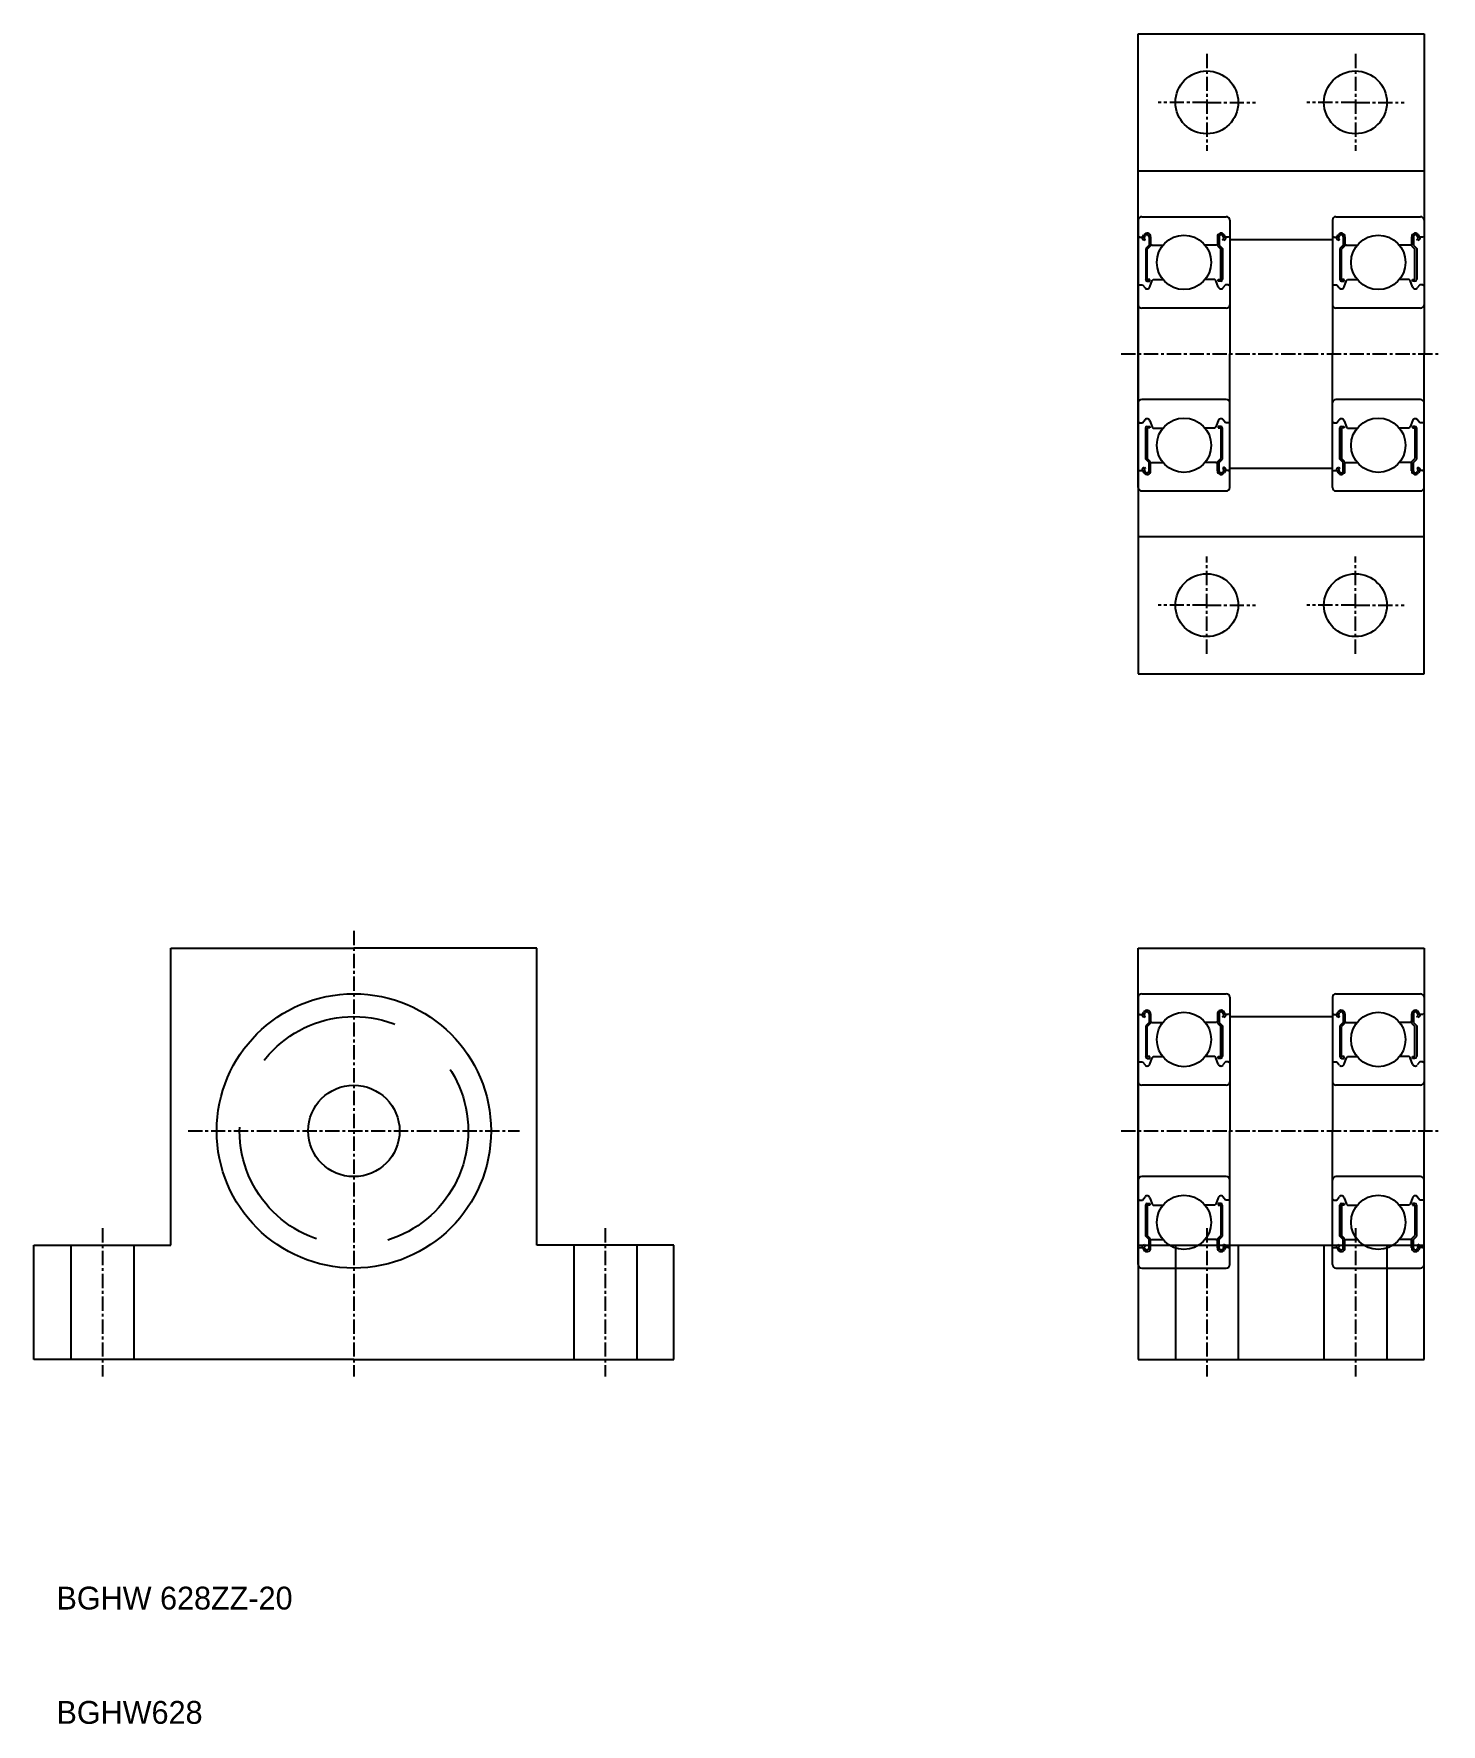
# Model space of a CAD drawing. Extents: x 86 to 209, y 67 to 215.
import ezdxf

# ---------------------------------------------------------------- set-up
doc = ezdxf.new("R2010")
doc.units = 0
doc.linetypes.add('CENTER', pattern=[2, 1.25, -0.25, 0.25, -0.25])
doc.linetypes.add('DASHED', pattern=[19.05, 12.7, -6.35])
doc.layers.get('0').update_dxf_attribs({"linetype": 'CONTINUOUS'})
doc.layers.add('CENTER', color=1, linetype='CENTER')

msp = doc.modelspace()

# ---------------------------------------------------------------- linework, layer by layer
for p, q in [((182.63, 214.54), (207.63, 214.54)), ((182.63, 186.54), (182.63, 214.54)), ((207.63, 214.54), (207.63, 186.54)), ((182.63, 202.54), (207.63, 202.54)), ((182.63, 198.24), (182.63, 186.54)), ((182.93, 198.54), (190.33, 198.54)), ((190.63, 198.24), (190.63, 186.54)), ((199.63, 198.24), (199.63, 186.54)), ((199.93, 198.54), (207.33, 198.54)), ((207.63, 198.24), (207.63, 186.54)), ((182.63, 196.84), (182.73, 196.74)), ((182.73, 196.74), (182.99, 196.74)), ((182.99, 196.74), (183.11, 196.94)), ((183.12, 196.67), (183.24, 196.87)), ((183.57, 196.78), (183.57, 196.04)), ((183.71, 196.78), (183.71, 195.98)), ((189.55, 196.78), (189.55, 195.98)), ((189.7, 196.78), (189.7, 196.04)), ((190.15, 196.67), (190.03, 196.87)), ((190.27, 196.74), (190.16, 196.94)), ((190.53, 196.74), (190.27, 196.74)), ((190.63, 196.84), (190.53, 196.74)), ((199.63, 196.84), (199.73, 196.74)), ((199.73, 196.74), (199.99, 196.74)), ((199.99, 196.74), (200.11, 196.94)), ((200.12, 196.67), (200.24, 196.87)), ((200.57, 196.78), (200.57, 196.04)), ((200.71, 196.78), (200.71, 195.98)), ((206.55, 196.78), (206.55, 195.98)), ((206.7, 196.78), (206.7, 196.04)), ((207.15, 196.67), (207.03, 196.87)), ((207.27, 196.74), (207.16, 196.94)), ((207.53, 196.74), (207.27, 196.74)), ((207.63, 196.84), (207.53, 196.74)), ((183.05, 196.55), (183.17, 196.47)), ((183.24, 196.6), (183.12, 196.67)), ((183.17, 196.47), (183.24, 196.6)), ((183.57, 196.04), (183.28, 195.75)), ((183.28, 195.75), (183.28, 193.04)), ((183.71, 195.98), (183.42, 195.69)), ((183.42, 193.04), (183.42, 195.69)), ((183.71, 196.14), (183.81, 196.04)), ((183.81, 196.04), (184.78, 196.04)), ((189.45, 196.04), (188.48, 196.04)), ((189.55, 196.14), (189.45, 196.04)), ((189.55, 195.98), (189.84, 195.69)), ((189.7, 196.04), (189.99, 195.75)), ((189.84, 193.04), (189.84, 195.69)), ((189.99, 195.75), (189.99, 193.04)), ((190.02, 196.6), (190.15, 196.67)), ((190.1, 196.47), (190.02, 196.6)), ((190.22, 196.55), (190.1, 196.47)), ((200.05, 196.55), (200.17, 196.47)), ((200.24, 196.6), (200.12, 196.67)), ((200.17, 196.47), (200.24, 196.6)), ((200.57, 196.04), (200.28, 195.75)), ((200.28, 195.75), (200.28, 193.04)), ((200.71, 195.98), (200.42, 195.69)), ((200.42, 193.04), (200.42, 195.69)), ((200.71, 196.14), (200.81, 196.04)), ((200.81, 196.04), (201.78, 196.04)), ((206.45, 196.04), (205.48, 196.04)), ((206.55, 196.14), (206.45, 196.04)), ((206.55, 195.98), (206.84, 195.69)), ((206.7, 196.04), (206.99, 195.75)), ((206.84, 193.04), (206.84, 195.69)), ((206.99, 195.75), (206.99, 193.04)), ((207.02, 196.6), (207.15, 196.67)), ((207.1, 196.47), (207.02, 196.6)), ((207.22, 196.55), (207.1, 196.47)), ((182.63, 192.49), (182.73, 192.59)), ((182.73, 192.59), (182.99, 192.59)), ((182.99, 192.59), (183.22, 192.31)), ((183.42, 192.89), (183.64, 192.89)), ((183.64, 193.04), (183.42, 193.04)), ((183.64, 192.89), (183.64, 193.04)), ((183.64, 192.39), (183.84, 192.95)), ((183.84, 192.95), (183.94, 193.04)), ((183.94, 193.04), (184.78, 193.04)), ((189.32, 193.04), (188.48, 193.04)), ((189.42, 192.95), (189.32, 193.04)), ((189.63, 192.39), (189.42, 192.95)), ((189.63, 192.89), (189.63, 193.04)), ((189.63, 193.04), (189.84, 193.04)), ((189.84, 192.89), (189.63, 192.89)), ((190.27, 192.59), (190.04, 192.31)), ((190.53, 192.59), (190.27, 192.59)), ((190.63, 192.49), (190.53, 192.59)), ((199.63, 192.49), (199.73, 192.59)), ((199.73, 192.59), (199.99, 192.59)), ((199.99, 192.59), (200.22, 192.31)), ((200.42, 192.89), (200.64, 192.89)), ((200.64, 193.04), (200.42, 193.04)), ((200.64, 192.89), (200.64, 193.04)), ((200.64, 192.39), (200.84, 192.95)), ((200.84, 192.95), (200.94, 193.04)), ((200.94, 193.04), (201.78, 193.04)), ((206.32, 193.04), (205.48, 193.04)), ((206.42, 192.95), (206.32, 193.04)), ((206.63, 192.39), (206.42, 192.95)), ((206.63, 192.89), (206.63, 193.04)), ((206.63, 193.04), (206.84, 193.04)), ((206.84, 192.89), (206.63, 192.89)), ((207.27, 192.59), (207.04, 192.31)), ((207.53, 192.59), (207.27, 192.59)), ((207.63, 192.49), (207.53, 192.59)), ((190.33, 190.54), (182.93, 190.54)), ((207.33, 190.54), (199.93, 190.54)), ((182.63, 186.54), (182.63, 158.54)), ((182.63, 174.84), (182.63, 186.54)), ((190.63, 174.84), (190.63, 186.54)), ((199.63, 174.84), (199.63, 186.54)), ((207.63, 158.54), (207.63, 186.54)), ((207.63, 174.84), (207.63, 186.54)), ((190.33, 182.54), (182.93, 182.54)), ((207.33, 182.54), (199.93, 182.54)), ((182.63, 180.59), (182.73, 180.49)), ((182.73, 180.49), (182.99, 180.49)), ((182.99, 180.49), (183.22, 180.78)), ((183.64, 180.69), (183.84, 180.14)), ((189.63, 180.69), (189.42, 180.14)), ((190.27, 180.49), (190.04, 180.78)), ((190.53, 180.49), (190.27, 180.49)), ((190.63, 180.59), (190.53, 180.49)), ((190.63, 180.69), (190.63, 180.69)), ((199.63, 180.59), (199.73, 180.49)), ((199.73, 180.49), (199.99, 180.49)), ((199.99, 180.49), (200.22, 180.78)), ((200.64, 180.69), (200.84, 180.14)), ((206.63, 180.69), (206.42, 180.14)), ((207.27, 180.49), (207.04, 180.78)), ((207.53, 180.49), (207.27, 180.49)), ((207.63, 180.59), (207.53, 180.49)), ((207.63, 180.69), (207.63, 180.69)), ((183.28, 177.33), (183.28, 180.05)), ((183.42, 180.19), (183.64, 180.19)), ((183.42, 180.05), (183.42, 177.39)), ((183.64, 180.05), (183.42, 180.05)), ((183.64, 180.19), (183.64, 180.05)), ((183.84, 180.14), (183.94, 180.04)), ((183.94, 180.04), (184.78, 180.04)), ((189.32, 180.04), (188.48, 180.04)), ((189.42, 180.14), (189.32, 180.04)), ((189.63, 180.19), (189.63, 180.05)), ((189.84, 180.19), (189.63, 180.19)), ((189.63, 180.05), (189.84, 180.05)), ((189.84, 180.05), (189.84, 177.39)), ((189.99, 177.33), (189.99, 180.05)), ((200.28, 177.33), (200.28, 180.05)), ((200.42, 180.19), (200.64, 180.19)), ((200.42, 180.05), (200.42, 177.39)), ((200.64, 180.05), (200.42, 180.05)), ((200.64, 180.19), (200.64, 180.05)), ((200.84, 180.14), (200.94, 180.04)), ((200.94, 180.04), (201.78, 180.04)), ((206.32, 180.04), (205.48, 180.04)), ((206.42, 180.14), (206.32, 180.04)), ((206.63, 180.19), (206.63, 180.05)), ((206.84, 180.19), (206.63, 180.19)), ((206.63, 180.05), (206.84, 180.05)), ((206.84, 180.05), (206.84, 177.39)), ((206.99, 177.33), (206.99, 180.05)), ((190.63, 177.77), (190.63, 177.77)), ((207.63, 177.77), (207.63, 177.77)), ((182.63, 176.24), (182.73, 176.34)), ((182.73, 176.34), (182.99, 176.34)), ((182.99, 176.34), (183.11, 176.14)), ((183.05, 176.54), (183.17, 176.61)), ((183.24, 176.49), (183.12, 176.41)), ((183.12, 176.41), (183.24, 176.22)), ((183.17, 176.61), (183.24, 176.49)), ((183.57, 177.04), (183.28, 177.33)), ((183.71, 177.1), (183.42, 177.39)), ((183.57, 176.3), (183.57, 177.04)), ((183.71, 176.3), (183.71, 177.1)), ((183.71, 176.94), (183.81, 177.04)), ((183.81, 177.04), (184.78, 177.04)), ((189.45, 177.04), (188.48, 177.04)), ((189.55, 176.94), (189.45, 177.04)), ((189.55, 177.1), (189.84, 177.39)), ((189.55, 176.3), (189.55, 177.1)), ((189.7, 177.04), (189.99, 177.33)), ((189.7, 176.3), (189.7, 177.04)), ((190.1, 176.61), (190.02, 176.49)), ((190.02, 176.49), (190.15, 176.41)), ((190.15, 176.41), (190.03, 176.22)), ((190.22, 176.54), (190.1, 176.61)), ((190.27, 176.34), (190.16, 176.14)), ((190.53, 176.34), (190.27, 176.34)), ((190.63, 176.24), (190.53, 176.34)), ((199.63, 176.24), (199.73, 176.34)), ((199.73, 176.34), (199.99, 176.34)), ((199.99, 176.34), (200.11, 176.14)), ((200.05, 176.54), (200.17, 176.61)), ((200.24, 176.49), (200.12, 176.41)), ((200.12, 176.41), (200.24, 176.22)), ((200.17, 176.61), (200.24, 176.49)), ((200.57, 177.04), (200.28, 177.33)), ((200.71, 177.1), (200.42, 177.39)), ((200.57, 176.3), (200.57, 177.04)), ((200.71, 176.3), (200.71, 177.1)), ((200.71, 176.94), (200.81, 177.04)), ((200.81, 177.04), (201.78, 177.04)), ((206.45, 177.04), (205.48, 177.04)), ((206.55, 176.94), (206.45, 177.04)), ((206.55, 177.1), (206.84, 177.39)), ((206.55, 176.3), (206.55, 177.1)), ((206.7, 177.04), (206.99, 177.33)), ((206.7, 176.3), (206.7, 177.04)), ((207.1, 176.61), (207.02, 176.49)), ((207.02, 176.49), (207.15, 176.41)), ((207.15, 176.41), (207.03, 176.22)), ((207.22, 176.54), (207.1, 176.61)), ((207.27, 176.34), (207.16, 176.14)), ((207.53, 176.34), (207.27, 176.34)), ((207.63, 176.24), (207.53, 176.34)), ((182.93, 174.54), (190.33, 174.54)), ((199.93, 174.54), (207.33, 174.54)), ((182.63, 170.54), (207.63, 170.54)), ((182.63, 158.54), (207.63, 158.54)), ((98, 108.54), (98, 134.54)), ((98, 134.54), (114, 134.54)), ((130, 134.54), (114, 134.54)), ((130, 108.54), (130, 134.54)), ((182.63, 134.54), (207.63, 134.54)), ((182.63, 118.54), (182.63, 134.54)), ((207.63, 134.54), (207.63, 118.54)), ((182.63, 130.24), (182.63, 118.54)), ((182.93, 130.54), (190.33, 130.54)), ((190.63, 130.24), (190.63, 118.54)), ((199.63, 130.24), (199.63, 118.54)), ((199.93, 130.54), (207.33, 130.54)), ((207.63, 130.24), (207.63, 118.54)), ((182.63, 128.84), (182.73, 128.74)), ((182.73, 128.74), (182.99, 128.74)), ((182.99, 128.74), (183.11, 128.94)), ((183.12, 128.67), (183.24, 128.87)), ((183.57, 128.78), (183.57, 128.04)), ((183.71, 128.78), (183.71, 127.98)), ((189.55, 128.78), (189.55, 127.98)), ((189.7, 128.78), (189.7, 128.04)), ((190.15, 128.67), (190.03, 128.87)), ((190.27, 128.74), (190.16, 128.94)), ((190.53, 128.74), (190.27, 128.74)), ((190.63, 128.84), (190.53, 128.74)), ((199.63, 128.84), (199.73, 128.74)), ((199.73, 128.74), (199.99, 128.74)), ((199.99, 128.74), (200.11, 128.94)), ((200.12, 128.67), (200.24, 128.87)), ((200.57, 128.78), (200.57, 128.04)), ((200.71, 128.78), (200.71, 127.98)), ((206.55, 128.78), (206.55, 127.98)), ((206.7, 128.78), (206.7, 128.04)), ((207.15, 128.67), (207.03, 128.87)), ((207.27, 128.74), (207.16, 128.94)), ((207.53, 128.74), (207.27, 128.74)), ((207.63, 128.84), (207.53, 128.74)), ((183.05, 128.55), (183.17, 128.47)), ((183.24, 128.6), (183.12, 128.67)), ((183.17, 128.47), (183.24, 128.6)), ((183.57, 128.04), (183.28, 127.75)), ((183.28, 127.75), (183.28, 125.04)), ((183.71, 127.98), (183.42, 127.69)), ((183.42, 125.04), (183.42, 127.69)), ((183.71, 128.14), (183.81, 128.04)), ((183.81, 128.04), (184.78, 128.04)), ((189.45, 128.04), (188.48, 128.04)), ((189.55, 128.14), (189.45, 128.04)), ((189.55, 127.98), (189.84, 127.69)), ((189.7, 128.04), (189.99, 127.75)), ((189.84, 125.04), (189.84, 127.69)), ((189.99, 127.75), (189.99, 125.04)), ((190.02, 128.6), (190.15, 128.67)), ((190.1, 128.47), (190.02, 128.6)), ((190.22, 128.55), (190.1, 128.47)), ((200.05, 128.55), (200.17, 128.47)), ((200.24, 128.6), (200.12, 128.67)), ((200.17, 128.47), (200.24, 128.6)), ((200.57, 128.04), (200.28, 127.75)), ((200.28, 127.75), (200.28, 125.04)), ((200.71, 127.98), (200.42, 127.69)), ((200.42, 125.04), (200.42, 127.69)), ((200.71, 128.14), (200.81, 128.04)), ((200.81, 128.04), (201.78, 128.04)), ((206.45, 128.04), (205.48, 128.04)), ((206.55, 128.14), (206.45, 128.04)), ((206.55, 127.98), (206.84, 127.69)), ((206.7, 128.04), (206.99, 127.75)), ((206.84, 125.04), (206.84, 127.69)), ((206.99, 127.75), (206.99, 125.04)), ((207.02, 128.6), (207.15, 128.67)), ((207.1, 128.47), (207.02, 128.6)), ((207.22, 128.55), (207.1, 128.47)), ((182.63, 124.49), (182.73, 124.59)), ((182.73, 124.59), (182.99, 124.59)), ((182.99, 124.59), (183.22, 124.31)), ((183.42, 124.89), (183.64, 124.89)), ((183.64, 125.04), (183.42, 125.04)), ((183.64, 124.89), (183.64, 125.04)), ((183.64, 124.39), (183.84, 124.95)), ((183.84, 124.95), (183.94, 125.04)), ((183.94, 125.04), (184.78, 125.04)), ((189.32, 125.04), (188.48, 125.04)), ((189.42, 124.95), (189.32, 125.04)), ((189.63, 124.39), (189.42, 124.95)), ((189.63, 124.89), (189.63, 125.04)), ((189.63, 125.04), (189.84, 125.04)), ((189.84, 124.89), (189.63, 124.89)), ((190.27, 124.59), (190.04, 124.31)), ((190.53, 124.59), (190.27, 124.59)), ((190.63, 124.49), (190.53, 124.59)), ((199.63, 124.49), (199.73, 124.59)), ((199.73, 124.59), (199.99, 124.59)), ((199.99, 124.59), (200.22, 124.31)), ((200.42, 124.89), (200.64, 124.89)), ((200.64, 125.04), (200.42, 125.04)), ((200.64, 124.89), (200.64, 125.04)), ((200.64, 124.39), (200.84, 124.95)), ((200.84, 124.95), (200.94, 125.04)), ((200.94, 125.04), (201.78, 125.04)), ((206.32, 125.04), (205.48, 125.04)), ((206.42, 124.95), (206.32, 125.04)), ((206.63, 124.39), (206.42, 124.95)), ((206.63, 125.04), (206.84, 125.04)), ((206.63, 124.89), (206.63, 125.04)), ((206.84, 124.89), (206.63, 124.89)), ((207.27, 124.59), (207.04, 124.31)), ((207.53, 124.59), (207.27, 124.59)), ((207.63, 124.49), (207.53, 124.59)), ((190.33, 122.54), (182.93, 122.54)), ((207.33, 122.54), (199.93, 122.54)), ((182.63, 118.54), (182.63, 98.54)), ((182.63, 106.84), (182.63, 118.54)), ((190.63, 106.84), (190.63, 118.54)), ((199.63, 106.84), (199.63, 118.54)), ((207.63, 98.54), (207.63, 118.54)), ((207.63, 106.84), (207.63, 118.54)), ((190.33, 114.54), (182.93, 114.54)), ((207.33, 114.54), (199.93, 114.54)), ((182.63, 112.59), (182.73, 112.49)), ((182.73, 112.49), (182.99, 112.49)), ((182.99, 112.49), (183.22, 112.78)), ((183.64, 112.69), (183.84, 112.14)), ((189.63, 112.69), (189.42, 112.14)), ((190.27, 112.49), (190.04, 112.78)), ((190.53, 112.49), (190.27, 112.49)), ((190.63, 112.59), (190.53, 112.49)), ((190.63, 112.69), (190.63, 112.69)), ((199.63, 112.59), (199.73, 112.49)), ((199.73, 112.49), (199.99, 112.49)), ((199.99, 112.49), (200.22, 112.78)), ((200.64, 112.69), (200.84, 112.14)), ((206.63, 112.69), (206.42, 112.14)), ((207.27, 112.49), (207.04, 112.78)), ((207.53, 112.49), (207.27, 112.49)), ((207.63, 112.59), (207.53, 112.49)), ((207.63, 112.69), (207.63, 112.69)), ((183.28, 109.33), (183.28, 112.05)), ((183.42, 112.19), (183.64, 112.19)), ((183.42, 112.05), (183.42, 109.39)), ((183.64, 112.05), (183.42, 112.05)), ((183.64, 112.19), (183.64, 112.05)), ((183.84, 112.14), (183.94, 112.04)), ((183.94, 112.04), (184.78, 112.04)), ((189.32, 112.04), (188.48, 112.04)), ((189.42, 112.14), (189.32, 112.04)), ((189.63, 112.19), (189.63, 112.05)), ((189.84, 112.19), (189.63, 112.19)), ((189.63, 112.05), (189.84, 112.05)), ((189.84, 112.05), (189.84, 109.39)), ((189.99, 109.33), (189.99, 112.05)), ((200.28, 109.33), (200.28, 112.05)), ((200.42, 112.19), (200.64, 112.19)), ((200.42, 112.05), (200.42, 109.39)), ((200.64, 112.05), (200.42, 112.05)), ((200.64, 112.19), (200.64, 112.05)), ((200.84, 112.14), (200.94, 112.04)), ((200.94, 112.04), (201.78, 112.04)), ((206.32, 112.04), (205.48, 112.04)), ((206.42, 112.14), (206.32, 112.04)), ((206.84, 112.19), (206.63, 112.19)), ((206.63, 112.19), (206.63, 112.05)), ((206.63, 112.05), (206.84, 112.05)), ((206.84, 112.05), (206.84, 109.39)), ((206.99, 109.33), (206.99, 112.05)), ((190.63, 109.77), (190.63, 109.77)), ((207.63, 109.77), (207.63, 109.77)), ((86, 98.54), (86, 108.54)), ((86, 108.54), (98, 108.54)), ((142, 108.54), (130, 108.54)), ((142, 98.54), (142, 108.54)), ((182.63, 108.54), (207.63, 108.54)), ((182.63, 108.24), (182.73, 108.34)), ((182.73, 108.34), (182.99, 108.34)), ((182.99, 108.34), (183.11, 108.14)), ((183.05, 108.54), (183.17, 108.61)), ((183.24, 108.49), (183.12, 108.41)), ((183.12, 108.41), (183.24, 108.22)), ((183.17, 108.61), (183.24, 108.49)), ((183.57, 109.04), (183.28, 109.33)), ((183.71, 109.1), (183.42, 109.39)), ((183.57, 108.3), (183.57, 109.04)), ((183.71, 108.3), (183.71, 109.1)), ((183.71, 108.94), (183.81, 109.04)), ((183.81, 109.04), (184.78, 109.04)), ((189.45, 109.04), (188.48, 109.04)), ((189.55, 108.94), (189.45, 109.04)), ((189.55, 109.1), (189.84, 109.39)), ((189.55, 108.3), (189.55, 109.1)), ((189.7, 109.04), (189.99, 109.33)), ((189.7, 108.3), (189.7, 109.04)), ((190.1, 108.61), (190.02, 108.49)), ((190.02, 108.49), (190.15, 108.41)), ((190.15, 108.41), (190.03, 108.22)), ((190.22, 108.54), (190.1, 108.61)), ((190.27, 108.34), (190.16, 108.14)), ((190.53, 108.34), (190.27, 108.34)), ((190.63, 108.24), (190.53, 108.34)), ((199.63, 108.24), (199.73, 108.34)), ((199.73, 108.34), (199.99, 108.34)), ((199.99, 108.34), (200.11, 108.14)), ((200.05, 108.54), (200.17, 108.61)), ((200.24, 108.49), (200.12, 108.41)), ((200.12, 108.41), (200.24, 108.22)), ((200.17, 108.61), (200.24, 108.49)), ((200.57, 109.04), (200.28, 109.33)), ((200.71, 109.1), (200.42, 109.39)), ((200.57, 108.3), (200.57, 109.04)), ((200.71, 108.3), (200.71, 109.1)), ((200.71, 108.94), (200.81, 109.04)), ((200.81, 109.04), (201.78, 109.04)), ((206.45, 109.04), (205.48, 109.04)), ((206.55, 108.94), (206.45, 109.04)), ((206.55, 109.1), (206.84, 109.39)), ((206.55, 108.3), (206.55, 109.1)), ((206.7, 109.04), (206.99, 109.33)), ((206.7, 108.3), (206.7, 109.04)), ((207.1, 108.61), (207.02, 108.49)), ((207.02, 108.49), (207.15, 108.41)), ((207.15, 108.41), (207.03, 108.22)), ((207.22, 108.54), (207.1, 108.61)), ((207.27, 108.34), (207.16, 108.14)), ((207.53, 108.34), (207.27, 108.34)), ((207.63, 108.24), (207.53, 108.34)), ((182.93, 106.54), (190.33, 106.54)), ((199.93, 106.54), (207.33, 106.54)), ((114, 98.54), (86, 98.54)), ((114, 98.54), (142, 98.54)), ((182.63, 98.54), (207.63, 98.54))]:
    msp.add_line(p, q)
at = {"color": 7, "linetype": 'CONTINUOUS'}
for p, q in [((190.63, 196.54), (199.63, 196.54)), ((190.63, 176.54), (199.63, 176.54)), ((190.63, 128.54), (199.63, 128.54)), ((190.63, 108.54), (199.63, 108.54))]:
    msp.add_line(p, q, dxfattribs=at)
at = {"color": 3, "linetype": 'DASHED'}
for p, q in [((89.25, 108.54), (89.25, 98.54)), ((94.75, 108.54), (94.75, 98.54)), ((133.25, 108.54), (133.25, 98.54)), ((138.75, 108.54), (138.75, 98.54)), ((185.88, 108.54), (185.88, 98.54)), ((190.63, 108.54), (199.63, 108.54)), ((191.38, 108.54), (191.38, 98.54)), ((198.88, 108.54), (198.88, 98.54)), ((204.38, 108.54), (204.38, 98.54))]:
    msp.add_line(p, q, dxfattribs=at)
for centre, radius in [((188.63, 208.54), 2.75), ((201.63, 208.54), 2.75), ((186.63, 194.54), 2.38), ((203.63, 194.54), 2.38), ((186.63, 178.54), 2.38), ((203.63, 178.54), 2.38), ((188.63, 164.54), 2.75), ((201.63, 164.54), 2.75), ((114, 118.54), 12), ((186.63, 126.54), 2.38), ((203.63, 126.54), 2.38), ((114, 118.54), 4), ((186.63, 110.54), 2.38), ((203.63, 110.54), 2.38)]:
    msp.add_circle(centre, radius)
msp.add_circle((114, 118.54), 10, dxfattribs=at)
for centre, radius, start, end in [((182.93, 198.24), 0.3, 90, 180), ((190.33, 198.24), 0.3, 0, 90), ((199.93, 198.24), 0.3, 90, 180), ((207.33, 198.24), 0.3, 0, 90), ((183.12, 196.67), 0.144, 149.9888, 240.0043), ((183.39, 196.78), 0.323, 0, 150.0014), ((183.39, 196.78), 0.179, 0, 150.0026), ((189.88, 196.78), 0.323, 29.9986, 180), ((189.88, 196.78), 0.179, 29.9974, 180), ((190.15, 196.67), 0.144, 299.9957, 30.0112), ((200.12, 196.67), 0.144, 149.9888, 240.0043), ((200.39, 196.78), 0.323, 0, 150.0014), ((200.39, 196.78), 0.179, 0, 150.0026), ((206.88, 196.78), 0.323, 29.9986, 180), ((206.88, 196.78), 0.179, 29.9974, 180), ((207.15, 196.67), 0.144, 299.9957, 30.0112), ((183.41, 192.46), 0.241, 220.0019, 343.1525), ((183.42, 193.04), 0.144, 180.0001, 270), ((189.86, 192.46), 0.241, 196.8475, 319.9981), ((189.84, 193.04), 0.144, 270, 359.9999), ((200.41, 192.46), 0.241, 220.0019, 343.1525), ((200.42, 193.04), 0.144, 180.0001, 270), ((206.86, 192.46), 0.241, 196.8475, 319.9981), ((206.84, 193.04), 0.144, 270, 359.9999), ((182.93, 190.84), 0.3, 180, 270), ((190.33, 190.84), 0.3, 270, 0), ((199.93, 190.84), 0.3, 180, 270), ((207.33, 190.84), 0.3, 270, 0), ((182.93, 182.24), 0.3, 90, 180), ((190.33, 182.24), 0.3, 0, 90), ((199.93, 182.24), 0.3, 90, 180), ((207.33, 182.24), 0.3, 0, 90), ((183.41, 180.62), 0.241, 16.8475, 139.9981), ((189.86, 180.62), 0.241, 40.0019, 163.1525), ((200.41, 180.62), 0.241, 16.8475, 139.9981), ((206.86, 180.62), 0.241, 40.0019, 163.1525), ((183.42, 180.05), 0.144, 90, 179.9999), ((189.84, 180.05), 0.144, 0.0001, 90), ((200.42, 180.05), 0.144, 90, 179.9999), ((206.84, 180.05), 0.144, 0.0001, 90), ((183.12, 176.41), 0.144, 119.9957, 210.0112), ((183.39, 176.3), 0.323, 209.9986, 0), ((183.39, 176.3), 0.179, 209.9974, 0), ((189.88, 176.3), 0.323, 180, 330.0014), ((189.88, 176.3), 0.179, 180, 330.0026), ((190.15, 176.41), 0.144, 329.9888, 60.0043), ((200.12, 176.41), 0.144, 119.9957, 210.0112), ((200.39, 176.3), 0.323, 209.9986, 0), ((200.39, 176.3), 0.179, 209.9974, 0), ((206.88, 176.3), 0.323, 180, 330.0014), ((206.88, 176.3), 0.179, 180, 330.0026), ((207.15, 176.41), 0.144, 329.9888, 60.0043), ((182.93, 174.84), 0.3, 180, 270), ((190.33, 174.84), 0.3, 270, 0), ((199.93, 174.84), 0.3, 180, 270), ((207.33, 174.84), 0.3, 270, 0), ((182.93, 130.24), 0.3, 90, 180), ((190.33, 130.24), 0.3, 0, 90), ((199.93, 130.24), 0.3, 90, 180), ((207.33, 130.24), 0.3, 0, 90), ((183.12, 128.67), 0.144, 149.9888, 240.0043), ((183.39, 128.78), 0.323, 0, 150.0014), ((183.39, 128.78), 0.179, 0, 150.0026), ((189.88, 128.78), 0.323, 29.9986, 180), ((189.88, 128.78), 0.179, 29.9974, 180), ((190.15, 128.67), 0.144, 299.9957, 30.0112), ((200.12, 128.67), 0.144, 149.9888, 240.0043), ((200.39, 128.78), 0.323, 0, 150.0014), ((200.39, 128.78), 0.179, 0, 150.0026), ((206.88, 128.78), 0.323, 29.9986, 180), ((206.88, 128.78), 0.179, 29.9974, 180), ((207.15, 128.67), 0.144, 299.9957, 30.0112), ((183.41, 124.46), 0.241, 220.0019, 343.1525), ((183.42, 125.04), 0.144, 180.0001, 270), ((189.86, 124.46), 0.241, 196.8475, 319.9981), ((189.84, 125.04), 0.144, 270, 359.9999), ((200.41, 124.46), 0.241, 220.0019, 343.1525), ((200.42, 125.04), 0.144, 180.0001, 270), ((206.86, 124.46), 0.241, 196.8475, 319.9981), ((206.84, 125.04), 0.144, 270, 359.9999), ((182.93, 122.84), 0.3, 180, 270), ((190.33, 122.84), 0.3, 270, 0), ((199.93, 122.84), 0.3, 180, 270), ((207.33, 122.84), 0.3, 270, 0), ((182.93, 114.24), 0.3, 90, 180), ((190.33, 114.24), 0.3, 0, 90), ((199.93, 114.24), 0.3, 90, 180), ((207.33, 114.24), 0.3, 0, 90), ((183.41, 112.62), 0.241, 16.8475, 139.9981), ((189.86, 112.62), 0.241, 40.0019, 163.1525), ((200.41, 112.62), 0.241, 16.8475, 139.9981), ((206.86, 112.62), 0.241, 40.0019, 163.1525), ((183.42, 112.05), 0.144, 90, 179.9999), ((189.84, 112.05), 0.144, 0.0001, 90), ((200.42, 112.05), 0.144, 90, 179.9999), ((206.84, 112.05), 0.144, 0.0001, 90), ((183.12, 108.41), 0.144, 119.9957, 210.0112), ((183.39, 108.3), 0.323, 209.9986, 0), ((183.39, 108.3), 0.179, 209.9974, 0), ((189.88, 108.3), 0.323, 180, 330.0014), ((189.88, 108.3), 0.179, 180, 330.0026), ((190.15, 108.41), 0.144, 329.9888, 60.0043), ((200.12, 108.41), 0.144, 119.9957, 210.0112), ((200.39, 108.3), 0.323, 209.9986, 0), ((200.39, 108.3), 0.179, 209.9974, 0), ((206.88, 108.3), 0.323, 180, 330.0014), ((206.88, 108.3), 0.179, 180, 330.0026), ((207.15, 108.41), 0.144, 329.9888, 60.0043), ((182.93, 106.84), 0.3, 180, 270), ((190.33, 106.84), 0.3, 270, 0), ((199.93, 106.84), 0.3, 180, 270), ((207.33, 106.84), 0.3, 270, 0)]:
    msp.add_arc(centre, radius, start, end)
at = {"layer": 'CENTER', "color": 1, "linetype": 'CENTER'}
for p, q in [((188.63, 212.79), (188.63, 204.29)), ((201.63, 212.79), (201.63, 204.29)), ((188.63, 208.54), (184.38, 208.54)), ((188.63, 208.54), (192.88, 208.54)), ((201.63, 208.54), (197.38, 208.54)), ((201.63, 208.54), (205.88, 208.54)), ((181.13, 186.54), (209.13, 186.54)), ((188.63, 160.29), (188.63, 168.79)), ((201.63, 160.29), (201.63, 168.79)), ((188.63, 164.54), (184.38, 164.54)), ((188.63, 164.54), (192.88, 164.54)), ((201.63, 164.54), (197.38, 164.54)), ((201.63, 164.54), (205.88, 164.54)), ((114, 136.04), (114, 97.04)), ((99.5, 118.54), (128.5, 118.54)), ((181.13, 118.54), (209.13, 118.54)), ((92, 110.04), (92, 97.04)), ((136, 110.04), (136, 97.04)), ((188.63, 110.04), (188.63, 97.04)), ((201.63, 110.04), (201.63, 97.04))]:
    msp.add_line(p, q, dxfattribs=at)

# ---------------------------------------------------------------- texts
for s, p in [('BGHW 628ZZ-20', (87.98, 76.66)), ('BGHW628', (87.98, 66.66))]:
    msp.add_text(s, height=2).set_placement(p)

doc.saveas('drawing.dxf')
